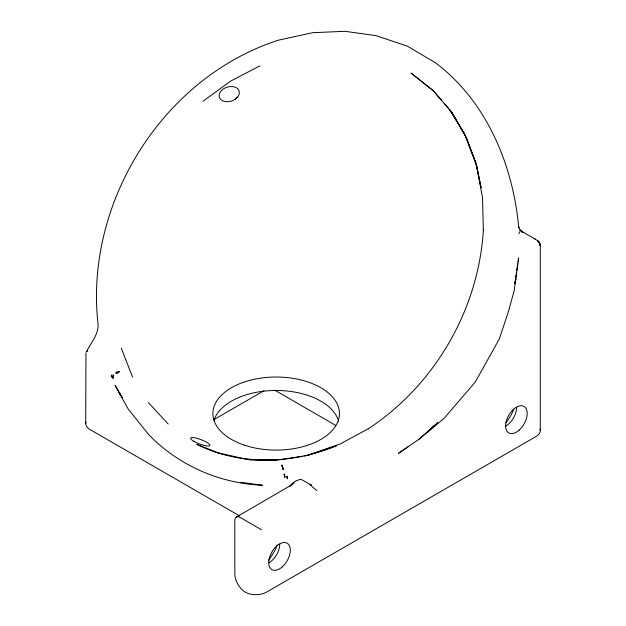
<?xml version="1.0" encoding="UTF-8"?>
<svg xmlns="http://www.w3.org/2000/svg" width="626" height="626" viewBox="0 0 626 626"><rect width="100%" height="100%" fill="white"/><g stroke="black" fill="none" stroke-linecap="round" stroke-linejoin="round"><path stroke-width="0.94" d="M113.283 376.171L113.314 374.864L113.032 378.511L112.782 377.423L113.627 375.71L113.071 376.813M284.666 477.607L284.196 474.187L284.666 477.607L285.237 476.589L284.196 474.187M515.229 280.98L514.948 282.905L515.902 279.219L514.807 283.86M515.511 279.055L516.505 272.333M516.786 270.409L517.78 263.687M518.07 261.762L518.633 257.92L514.204 290.636L508.273 312.038L499.384 338.822L475.197 382.15L443.865 418.591L418.411 439.687L398.457 453.318L408.7 446.338M85.958 353.033L85.707 423.505M518.844 233.662L520.026 231.377M86.983 350.74C91.373 342.132 99.119 333.736 97.953 323.352C84.69 202.941 162.408 77.601 278.413 40.174L312.64 32.693L344.942 31.3L376.132 35.659L407.565 46.23L435.923 63.093C486.903 101.835 513.195 165.428 518.758 227.872L518.571 226.229L519.408 228.944L521.99 231.448M237.144 97.562L237.41 97.186L235.235 99.198A10.368 7.269 -17.5 0 1 219.303 97.108A10.368 7.269 -17.5 0 1 231.62 86.529A10.368 7.269 -17.5 0 1 237.144 97.562L235.235 99.198M268.82 560.121L274.626 550.974A30.15 17.411 -60 0 0 277.287 544.933M291.239 484.853L293.344 482.497L295.934 480.893L299.744 479.516L301.724 479.649L311.631 485.228L309.972 484.68L316.811 490.651M291.466 484.657L293.962 483.069L291.466 484.657L292.686 483.421L290.041 486.128L291.02 485.26L236.37 517.045M434.061 425.688L429.311 430.391L437.793 422.652L436.361 423.912M418.411 439.687L434.921 425.179M203.074 101.24L230.501 81.192L259.798 65.902M522.045 231.8L521.716 232.035L522.084 231.69L523.133 232.403M119.683 371.437L116.17 373.644L119.683 371.437L115.638 372.353M214.335 419.381L263.945 390.741M276.567 460.204L246.589 459.288L251.355 459.946L276.567 460.204L302.374 456.268M304.283 455.978L306.2 455.689M246.589 459.288L250.713 459.781M245.635 459.069L218.028 452.809L196.791 444.335C240.306 466.229 292.232 463.999 336.577 445.743L307.155 455.54L340.254 443.928L368.722 428.497L368.291 428.787C434.976 385.006 478.827 309.048 483.405 229.413L483.358 229.93L482.497 197.566L476.214 163.989M240.689 482.317L262.615 485.26C219.89 483.53 178.66 465.525 148.839 434.773L128.103 408.88L115.098 385.334L120.56 394.771M519.588 230.055L535.809 239.5L534.393 238.608M274.884 390.256L335.434 425.218M239.601 515.918L90.066 429.585A14.891 8.6 0 0 1 85.934 422.01M261.582 529.823L240.094 517.412A7.442 4.296 60 0 0 234.828 520.456L234.828 573.948A14.891 8.6 60 0 0 245.361 592.18A14.891 8.6 0 0 0 266.41 592.18L535.934 436.58A14.891 8.6 0 0 0 540.066 429.006M536.568 239.868L539.502 243.005L540.293 246.308L540.293 430.5M148.339 402.557L168.222 424.06M441.432 100.097L433.27 90.707L411.118 73.117L433.27 90.707L451.909 112.563L464.75 134.269L449.468 109.589M444.57 103.713L448.959 108.767M121.749 396.532L118.525 391.899L120.466 394.842M454.867 117.344L449.499 109.55L451.909 112.563L466.566 138.111L474.32 158.628M121.436 396.313L122.406 397.784M465.11 135.044L476.848 166.696L481.073 187.737M281.974 465.126L282.882 469.304L281.974 465.126L283.75 469.414M465.102 135.169L476.003 163.089L474.993 160.412M121.295 348.236L132.555 377.055M476.198 164.035L481.058 187.784M513.805 409.146A30.15 17.411 -60 0 1 505.996 422.66M279.775 544.111A15.259 8.811 -60 0 1 268.984 562.797M516.661 407.346A15.259 8.811 -60 0 1 505.871 426.04M213.935 420.336A63.281 36.535 0 0 1 276.982 390.475A63.281 36.535 0 0 1 338.65 421.282M111.373 375.991L111.35 377.165C111.851 376.038 112.234 376.735 111.545 374.927L111.373 375.991M287.052 476.253L287.24 478.71L287.052 476.253M86.631 351.405L86.325 351.992L87.382 350.998L86.631 351.405M538.196 241.151L537.515 240.517L538.986 242.121L538.196 241.151M539.291 242.645L538.79 241.863L539.886 243.952L539.291 242.645M539.894 244.046L539.69 243.483L540.23 245.595L539.894 244.046M282.303 566.843A15.259 8.811 -60 0 0 287.146 543.204A15.259 8.811 -60 0 0 269.086 559.214A15.259 8.811 -60 0 0 282.303 566.843M519.189 430.078A15.259 8.811 -60 0 0 524.025 406.438A15.259 8.811 -60 0 0 505.972 422.448A15.259 8.811 -60 0 0 519.189 430.078M193.896 441.322A10.368 2.277 20.9 0 0 209.827 445.696A10.368 2.277 20.9 0 0 197.12 438.364A10.368 2.277 20.9 0 0 193.896 441.322M244.516 445.196A63.281 36.535 0 0 0 339.433 413.559A63.281 36.535 0 0 0 244.516 381.923A63.281 36.535 0 0 0 244.516 445.196"/></g></svg>
